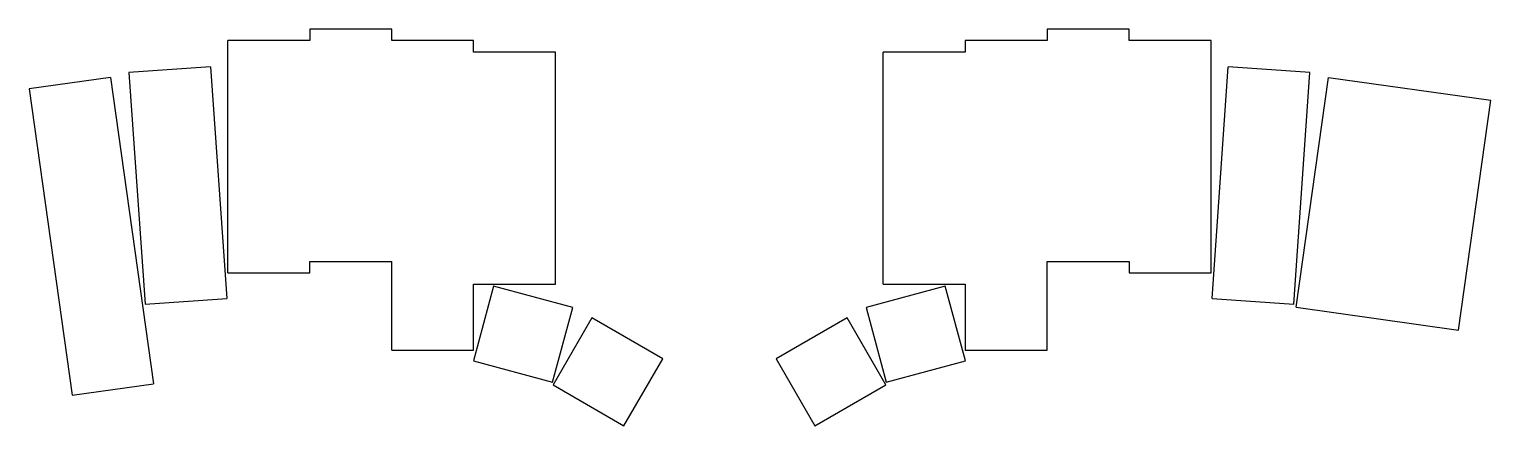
# Model space of a CAD drawing. Header units: millimetres. Extents: x 71 to 392, y -164 to -77.
import ezdxf

# ---------------------------------------------------------------- set-up
doc = ezdxf.new("R2010")
doc.units = ezdxf.units.MM

msp = doc.modelspace()

# ---------------------------------------------------------------- linework, layer by layer
for p, q in [((150.26, -76.75), (132.26, -76.75)), ((132.26, -76.75), (132.26, -79.25)), ((150.26, -79.25), (150.26, -76.75)), ((312.26, -76.75), (294.26, -76.75)), ((294.26, -76.75), (294.26, -79.25)), ((312.26, -79.25), (312.26, -76.75)), ((114.26, -130.25), (114.26, -79.25)), ((132.26, -79.25), (114.26, -79.25)), ((168.26, -79.25), (150.26, -79.25)), ((168.26, -81.75), (168.26, -79.25)), ((294.26, -79.25), (276.26, -79.25)), ((276.26, -79.25), (276.26, -81.75)), ((330.26, -79.25), (312.26, -79.25)), ((330.26, -130.25), (330.26, -79.25)), ((186.26, -81.75), (168.26, -81.75)), ((186.26, -132.75), (186.26, -81.75)), ((258.26, -132.75), (258.26, -81.75)), ((276.26, -81.75), (258.26, -81.75)), ((110.48, -85.01), (92.52, -86.26)), ((92.52, -86.26), (96.08, -137.14)), ((110.48, -85.01), (114.03, -135.88)), ((330.48, -135.88), (334.04, -85.01)), ((351.99, -86.26), (334.04, -85.01)), ((348.44, -137.14), (351.99, -86.26)), ((88.46, -87.32), (70.63, -89.83)), ((70.63, -89.83), (80.1, -157.16)), ((88.46, -87.32), (97.92, -154.66)), ((348.96, -137.83), (356.06, -87.32)), ((356.06, -87.32), (391.71, -92.33)), ((384.61, -142.84), (391.71, -92.33)), ((132.26, -130.25), (132.26, -127.75)), ((132.26, -127.75), (150.26, -127.75)), ((150.26, -147.25), (150.26, -127.75)), ((294.26, -127.75), (312.26, -127.75)), ((294.26, -147.25), (294.26, -127.75)), ((312.26, -127.75), (312.26, -130.25)), ((114.26, -130.25), (132.26, -130.25)), ((312.26, -130.25), (330.26, -130.25)), ((172.63, -133.19), (168.23, -149.61)), ((168.26, -147.25), (168.26, -132.75)), ((168.26, -132.75), (186.26, -132.75)), ((190.02, -137.85), (172.63, -133.19)), ((271.88, -133.19), (254.49, -137.85)), ((258.26, -132.75), (276.26, -132.75)), ((276.28, -149.61), (271.88, -133.19)), ((276.26, -132.75), (276.26, -147.25)), ((96.08, -137.14), (114.03, -135.88)), ((185.62, -154.27), (190.02, -137.85)), ((254.49, -137.85), (258.89, -154.27)), ((330.48, -135.88), (348.44, -137.14)), ((348.96, -137.83), (384.61, -142.84)), ((194.2, -140.14), (185.7, -154.86)), ((209.79, -149.14), (194.2, -140.14)), ((250.32, -140.14), (234.73, -149.14)), ((258.82, -154.86), (250.32, -140.14)), ((150.26, -147.25), (168.26, -147.25)), ((276.26, -147.25), (294.26, -147.25)), ((168.23, -149.61), (185.62, -154.27)), ((201.29, -163.86), (209.79, -149.14)), ((234.73, -149.14), (243.23, -163.86)), ((258.89, -154.27), (276.28, -149.61)), ((80.1, -157.16), (97.92, -154.66)), ((185.7, -154.86), (201.29, -163.86)), ((243.23, -163.86), (258.82, -154.86))]:
    msp.add_line(p, q)

doc.saveas('drawing.dxf')
